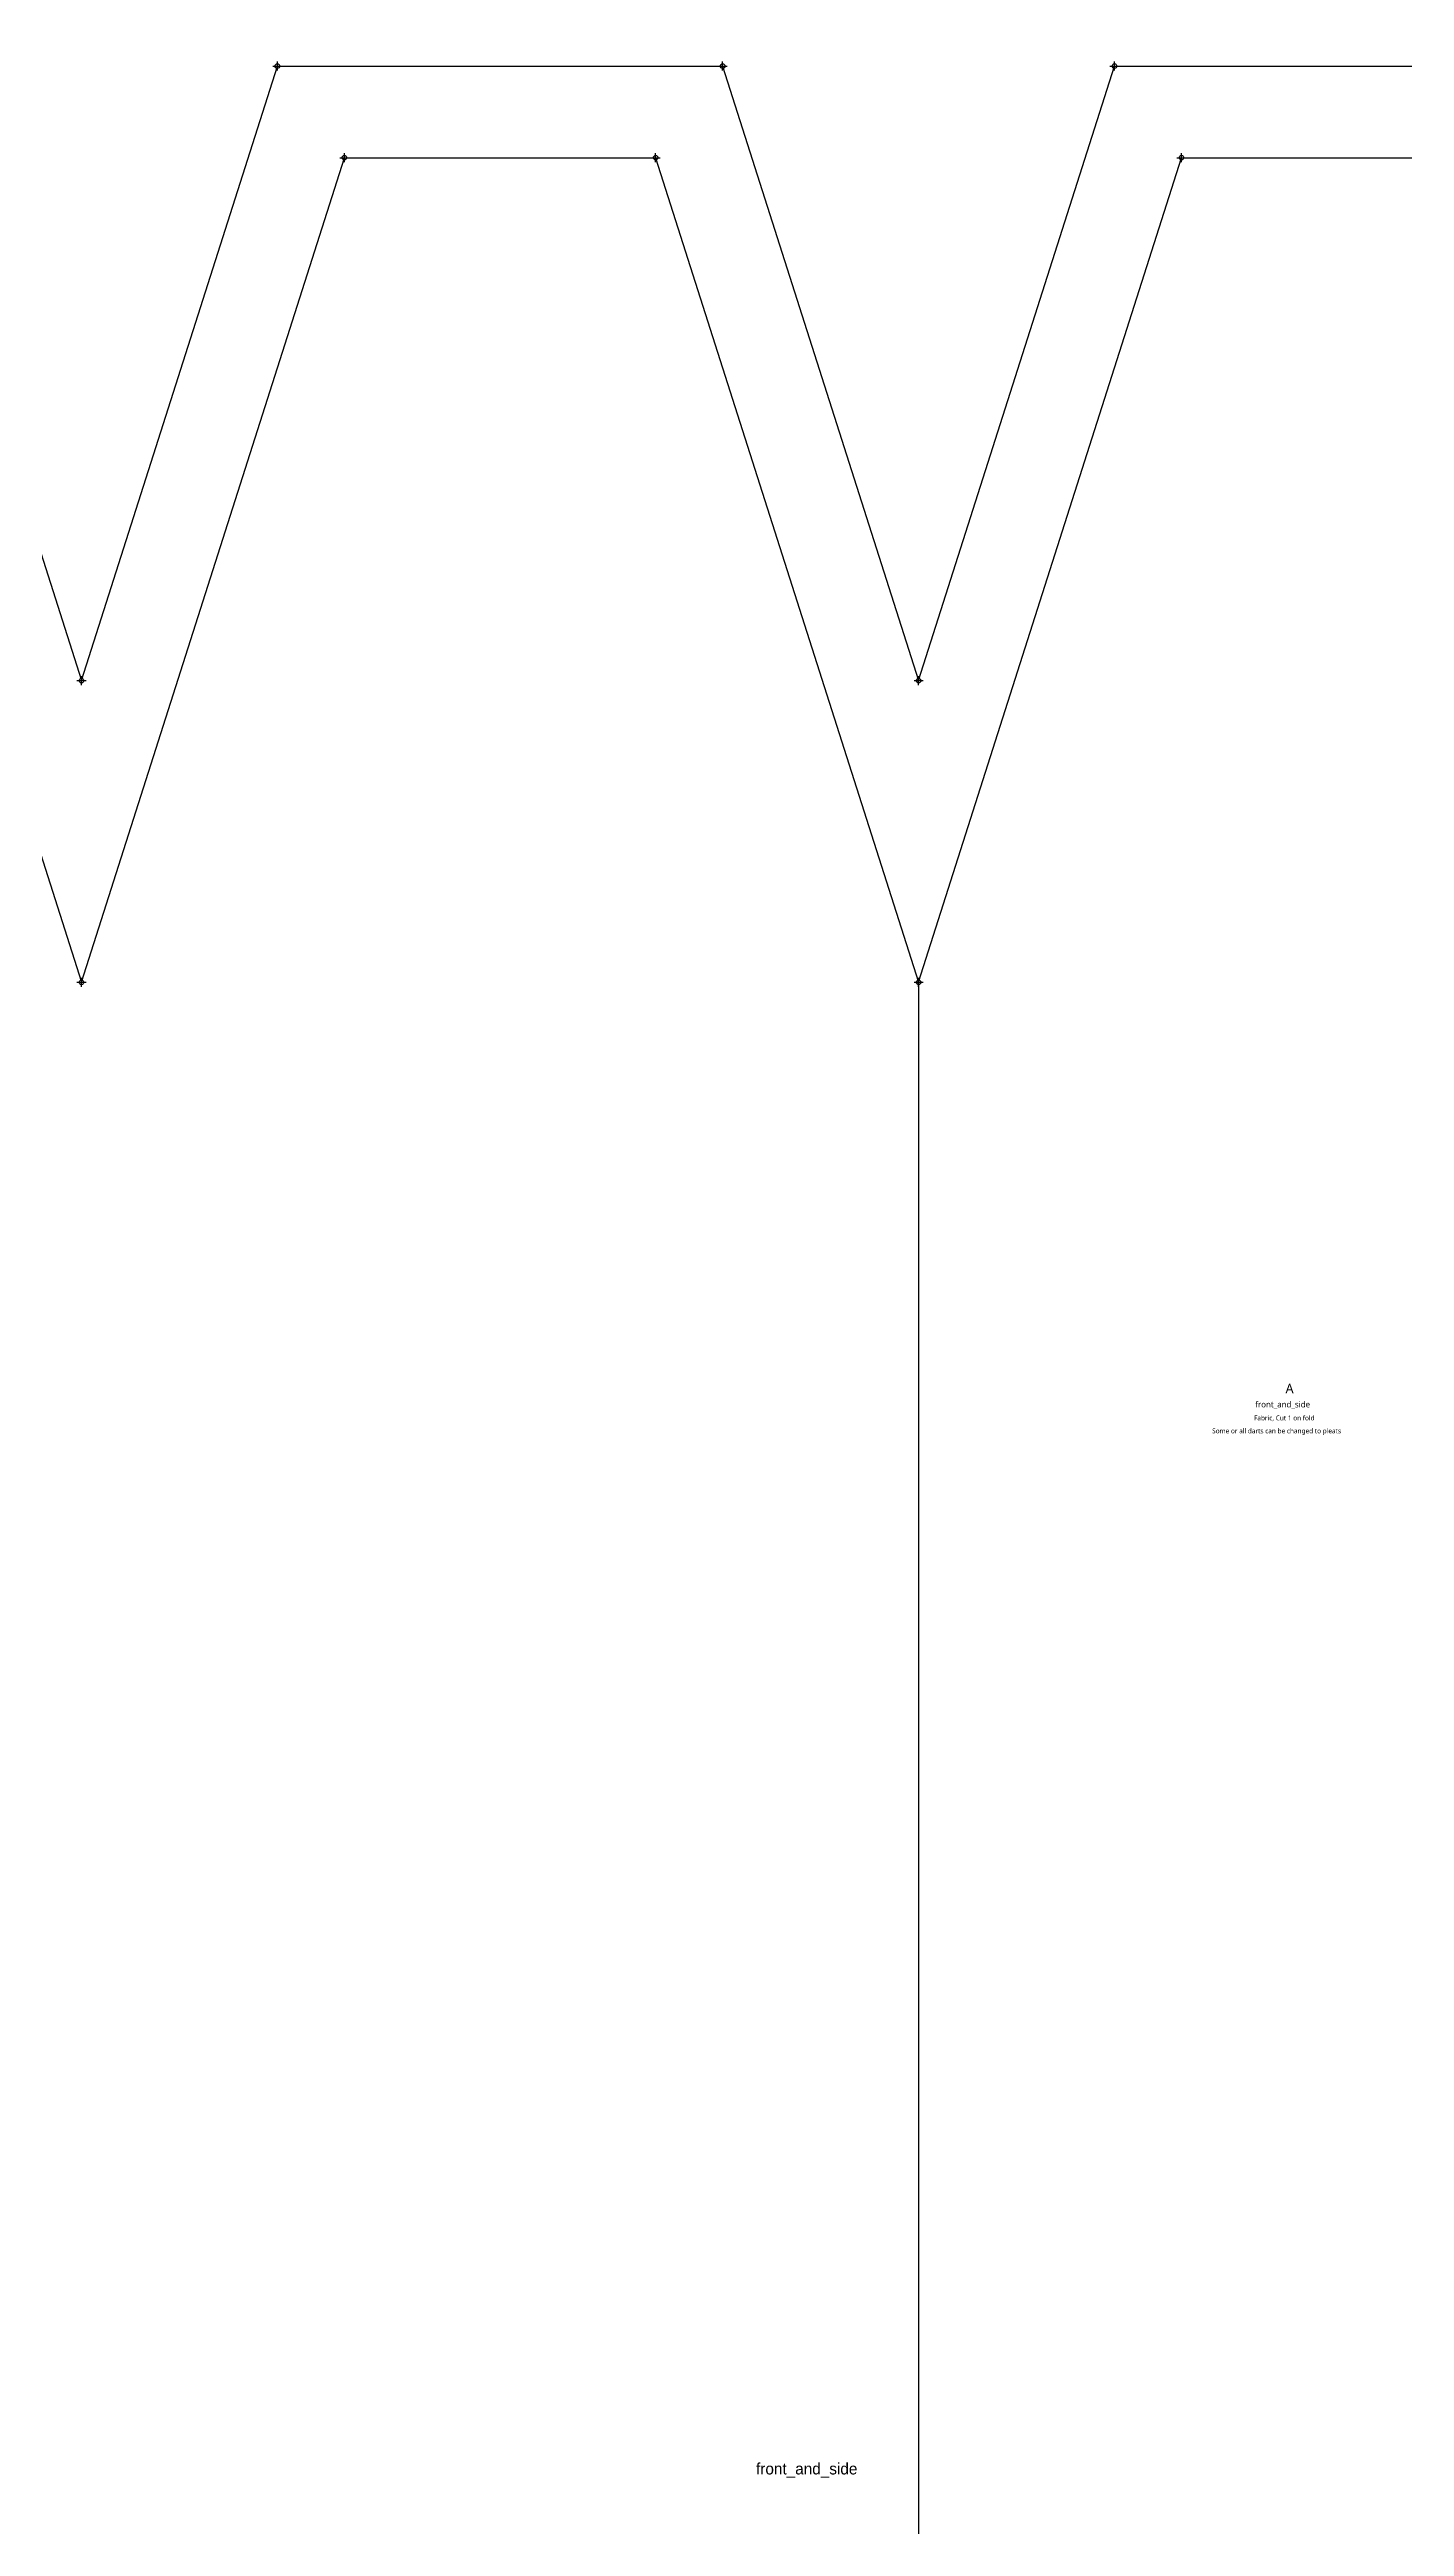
# Model space of a CAD drawing. Extents: x 0 to 1185, y -1 to 1092.
# Drawn here: x 592 to 888, y 523 to 1064 of the extents above; entities that cross this region are included whole.
import ezdxf

# ---------------------------------------------------------------- set-up
doc = ezdxf.new("R2010")
doc.units = 0
doc.header["$PDMODE"] = 34
for name, color, linetype in [('1', 250, 'CONTINUOUS'), ('14', 250, 'CONTINUOUS'), ('15', 250, 'CONTINUOUS'), ('2', 250, 'CONTINUOUS'), ('8', 250, 'CONTINUOUS'), ('84', 250, 'CONTINUOUS'), ('85', 250, 'CONTINUOUS'), ('87', 250, 'CONTINUOUS')]:
    doc.layers.add(name, color=color, linetype=linetype)
doc.styles.add('YU GOTHIC UI', font='YU GOTHIC UI')
doc.styles.add('YU GOTHIC UI_BOLD', font='YU GOTHIC UI')

# ---------------------------------------------------------------- blocks, each defined once
blk = doc.blocks.new('FRONT_AND_SIDE')
at = {"layer": '1'}
blk.add_lwpolyline([(456.7, 1060.04), (556.65, 1060.04), (599.41, 925.89), (642.16, 1060.04), (739.31, 1060.04), (782.07, 925.89), (824.83, 1060.04), (925.36, 1060.04), (926.36, 1050.56), (927.74, 1063.65), (952.18, 1059.11), (958.29, 1057.7), (966.67, 1055.23), (980.1, 1050.02), (991.84, 1045.27), (997.37, 1043.47), (1001.16, 1042.46), (1005.33, 1041.58), (1009.93, 1040.86), (1015.09, 1040.28), (1021.22, 1040.06), (1183.72, 0.04), (309.48, 0.04), (456.7, 1060.04)], close=True, dxfattribs=at)
at = {"layer": '14'}
blk.add_lwpolyline([(542.03, 1040.04), (599.41, 860.04), (656.78, 1040.04), (724.7, 1040.04), (782.07, 860.04), (839.45, 1040.04), (907.36, 1040.04), (926.36, 860.04), (945.36, 1040.04), (948.09, 1039.53), (953.19, 1038.35), (960.22, 1036.28), (972.73, 1031.43), (984.98, 1026.47), (991.69, 1024.28), (996.52, 1023), (1001.73, 1021.9), (1007.4, 1021.02), (1013.61, 1020.39), (1020.42, 1020.07), (1024.11, 1020.04), (1180.36, 20.04), (332.45, 20.04)], dxfattribs=at)
at = {"layer": '2'}
for p in [(642.16, 1060.04), (739.31, 1060.04), (824.83, 1060.04), (656.78, 1040.04), (724.7, 1040.04), (839.45, 1040.04), (599.41, 925.89), (782.07, 925.89), (599.41, 860.04), (782.07, 860.04), (782.07, 860.04)]:
    blk.add_point(p, dxfattribs=at)
at = {"layer": '8', "linetype": 'DASHDOT2'}
blk.add_lwpolyline([(782.07, 860.04), (782.07, 20.04)], dxfattribs=at)
at = {"layer": '84'}
blk.add_lwpolyline([(456.7, 1060.04), (556.65, 1060.04), (599.41, 925.89), (642.16, 1060.04), (739.31, 1060.04), (782.07, 925.89), (824.83, 1060.04), (925.36, 1060.04), (926.36, 1050.56), (927.74, 1063.65), (952.18, 1059.11), (958.29, 1057.7), (966.67, 1055.23), (980.1, 1050.02), (991.84, 1045.27), (997.37, 1043.47), (1001.16, 1042.46), (1005.33, 1041.58), (1009.93, 1040.86), (1015.09, 1040.28), (1021.22, 1040.06), (1183.72, 0.04), (309.48, 0.04), (456.7, 1060.04)], close=True, dxfattribs=at)
at = {"layer": '85'}
blk.add_lwpolyline([(782.07, 860.04), (782.07, 20.04)], dxfattribs=at)
at = {"layer": '87'}
blk.add_lwpolyline([(542.03, 1040.04), (599.41, 860.04), (656.78, 1040.04), (724.7, 1040.04), (782.07, 860.04), (839.45, 1040.04), (907.36, 1040.04), (926.36, 860.04), (945.36, 1040.04), (948.09, 1039.53), (953.19, 1038.35), (960.22, 1036.28), (972.73, 1031.43), (984.98, 1026.47), (991.69, 1024.28), (996.52, 1023), (1001.73, 1021.9), (1007.4, 1021.02), (1013.61, 1020.39), (1020.42, 1020.07), (1024.11, 1020.04), (1180.36, 20.04), (332.45, 20.04)], dxfattribs=at)
at = {"layer": '1'}
for s, height, style, p in [('front_and_side', 1.3229, 'YU GOTHIC UI_BOLD', (855.53, 767.25)), ('A', 2.12, 'YU GOTHIC UI_BOLD', (862.14, 770.34)), ('Some or all darts can be changed to pleats', 1.0583, 'YU GOTHIC UI', (846.13, 761.6)), ('Fabric, Cut 1 on fold', 1.0583, 'YU GOTHIC UI', (855.26, 764.43))]:
    blk.add_text(s, height=height, dxfattribs=dict(at, style=style)).set_placement(p)
at = {"layer": '1', "flags": 2}
blk.add_attdef('Dependency', (309.48, 0.04), '', height=3, dxfattribs=at)
blk.add_attdef('Dependency', (309.48, 0.04), '', height=3, dxfattribs=at)
blk.add_attdef('Dependency', (309.48, 0.04), '', height=3, dxfattribs=at)
at = {"layer": '15'}
blk.add_text('front_and_side', height=2.5, dxfattribs=at).set_placement((746.6, 534.34))

msp = doc.modelspace()

# ---------------------------------------------------------------- block references
at = {"layer": '1'}
msp.add_blockref('FRONT_AND_SIDE', (0, 0), dxfattribs=at)

doc.saveas('drawing.dxf')
